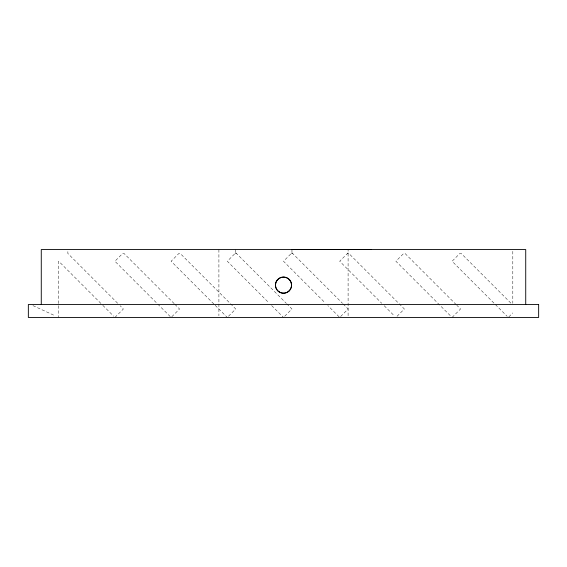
<?xml version="1.0" encoding="UTF-8"?>
<svg xmlns="http://www.w3.org/2000/svg" width="567" height="567" viewBox="0 0 567 567"><rect width="100%" height="100%" fill="white"/><g stroke="black" fill="none" stroke-linecap="round" stroke-linejoin="round"><path stroke-width="0.43" stroke-dasharray="2.83 2.13" d="M348.103 315.748L348.095 249.558M114.91 317.442L123.358 308.987L120.119 305.741M235.752 249.558L235.752 252.79L227.303 261.245L269.141 303.076M228.508 316.23L235.752 308.987L180.256 253.492L178.853 253.492L171.106 261.245L214.524 304.663M291.955 249.558L291.955 252.79L283.5 261.245L325.338 303.076M284.705 316.23L291.955 308.987L286.966 303.997M348.095 252.847L339.697 261.245L381.726 303.274M397.028 316.308L404.349 308.987L348.854 253.492L347.451 253.492M452.09 317.442L460.546 308.987L456.818 305.266M508.805 316.925L512.809 312.92M235.057 253.492L236.453 253.492M291.254 253.492L292.65 253.492M32.95 305.627L55.488 315.961M510.853 303.097L461.247 253.492L459.844 253.492L452.09 261.245L494.148 303.302M495.36 304.507L507.196 316.343M456.201 304.642L405.051 253.492L403.647 253.492L395.894 261.245L450.921 316.266M384.192 305.733L394.66 316.209M291.955 252.79L342.539 303.373M343.163 303.997L348.152 308.987L339.697 317.442L327.832 305.578M235.752 252.79L286.342 303.373M271.636 305.578L283.5 317.442M215.148 305.287L227.303 317.442M174.204 303.628L124.06 253.492L122.656 253.492L114.91 261.245L171.106 317.442L179.555 308.987L174.799 304.224M117.645 303.274L67.863 253.492L67.863 249.558M100.954 303.487L58.713 261.245L58.713 317.442M102.79 305.322L113.698 316.23M512.809 251.323L512.809 303.295M218.905 249.558L218.905 303.125M218.905 303.969L218.905 315.762"/><path stroke-width="0.85" d="M371.257 249.558L291.955 249.558M525.729 304.522L525.729 249.558L41.271 249.558L41.271 304.522M538.65 304.522L28.35 304.522L28.35 317.442L538.65 317.442L538.65 304.522M289.227 290.85A8.08 8.066 -90 0 0 285.591 277.334A8.08 8.066 -90 0 0 275.732 287.242A8.08 8.066 -90 0 0 289.227 290.85M279.46 292.133A8.073 8.073 0 0 0 291.573 285.144A8.073 8.073 0 0 0 279.46 278.149A8.073 8.073 0 0 0 279.46 292.133"/></g></svg>
